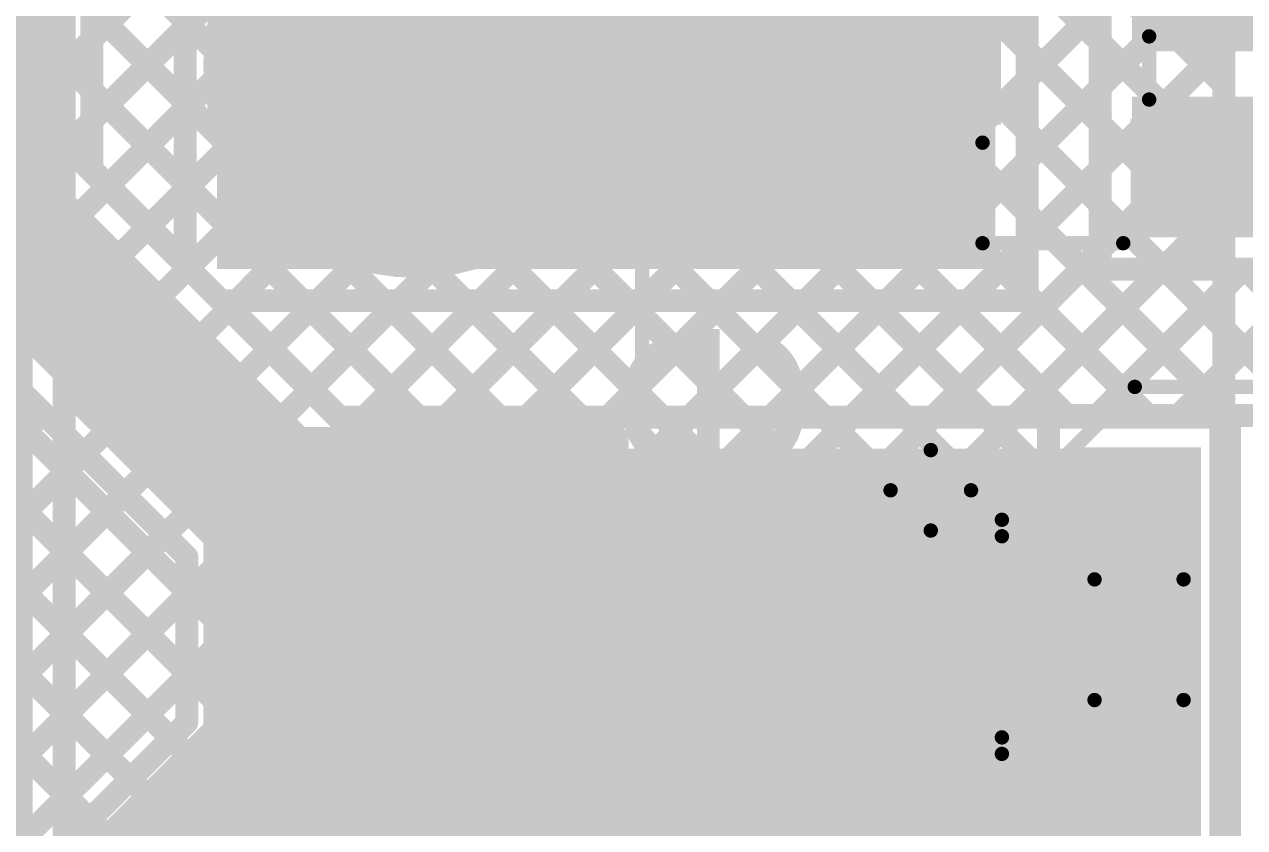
# Model space of a CAD drawing. Header units: millimetres. Extents: x 0 to 214, y 0 to 214.
# Drawn here: x 0.2306 to 0.6554, y 3.1588 to 3.4383 of the extents above; entities that cross this region are included whole.
import ezdxf

# ---------------------------------------------------------------- set-up
doc = ezdxf.new("R2010")
doc.units = ezdxf.units.MM
doc.header["$MEASUREMENT"] = 0
for name, color, linetype in [('BottomLayer', 5, 'Continuous'), ('BottomOverlay', 54, 'Continuous'), ('BottomPaste', 16, 'Continuous'), ('BottomSolder', 6, 'Continuous'), ('MultiLayer', 9, 'Continuous'), ('PadHoleLayer', 156, 'Continuous'), ('TopLayer', 1, 'Continuous'), ('TopOverlay', 2, 'Continuous'), ('TopPaste', 8, 'Continuous'), ('TopSolder', 216, 'Continuous'), ('ViaHoleLayer', 16, 'Continuous')]:
    doc.layers.add(name, color=color, linetype=linetype)
doc.styles.add('Arial', font='', dxfattribs={"height": 0.2})
doc.styles.get('Arial').set_extended_font_data('Arial')

# ---------------------------------------------------------------- blocks, each defined once
blk = doc.blocks.new('SOT23_3_74')
at = {"layer": 'TopLayer'}
for points in [[(0.01574, 0.02657), (-0.01575, 0.02657), (-0.01575, 0.05807), (0.01574, 0.05807)], [(-0.02166, -0.05807), (-0.05316, -0.05807), (-0.05316, -0.02657), (-0.02166, -0.02657)], [(0.05314, -0.05807), (0.02165, -0.05807), (0.02165, -0.02657), (0.05314, -0.02657)]]:
    blk.add_hatch(color=1, dxfattribs=at).paths.add_polyline_path(points)
at = {"layer": 'TopPaste'}
for points in [[(0.01574, 0.02657), (-0.01575, 0.02657), (-0.01575, 0.05807), (0.01574, 0.05807)], [(-0.02166, -0.05807), (-0.05316, -0.05807), (-0.05316, -0.02657), (-0.02166, -0.02657)], [(0.05314, -0.05807), (0.02165, -0.05807), (0.02165, -0.02657), (0.05314, -0.02657)]]:
    blk.add_hatch(color=8, dxfattribs=at).paths.add_polyline_path(points)
at = {"layer": 'TopSolder'}
for points in [[(0.01974, 0.02257), (-0.01975, 0.02257), (-0.01975, 0.06207), (0.01974, 0.06207)], [(-0.01766, -0.06207), (-0.05716, -0.06207), (-0.05716, -0.02257), (-0.01766, -0.02257)], [(0.05714, -0.06207), (0.01765, -0.06207), (0.01765, -0.02257), (0.05714, -0.02257)]]:
    blk.add_hatch(color=216, dxfattribs=at).paths.add_polyline_path(points)
at = {"layer": 'TopOverlay', "const_width": 0.005}
for points in [[(-0.06101, 0.029), (-0.06101, -0.02)], [(-0.06101, 0.029), (-0.02601, 0.029)], [(0.02599, 0.029), (0.06099, 0.029)], [(0.06099, 0.029), (0.06099, -0.02)], [(-0.01101, -0.029), (0.01099, -0.029)]]:
    blk.add_lwpolyline(points, dxfattribs=at)
at = {"layer": 'TopOverlay'}
for points, const_width in [([(-0.06226, 0.029, 1), (-0.05976, 0.029, 1)], 0.0025), ([(-0.06226, 0.029, 1), (-0.05976, 0.029, 1)], 0.0025), ([(-0.02726, 0.029, 1), (-0.02476, 0.029, 1)], 0.0025), ([(0.02474, 0.029, 1), (0.02724, 0.029, 1)], 0.0025), ([(0.05974, 0.029, 1), (0.06224, 0.029, 1)], 0.0025), ([(0.05974, 0.029, 1), (0.06224, 0.029, 1)], 0.0025), ([(-0.06226, -0.02, 1), (-0.05976, -0.02, 1)], 0.0025), ([(0.05974, -0.02, 1), (0.06224, -0.02, 1)], 0.0025), ([(-0.01226, -0.029, 1), (-0.00976, -0.029, 1)], 0.0025), ([(0.00974, -0.029, 1), (0.01224, -0.029, 1)], 0.0025), ([(-0.062, -0.044, 1), (-0.068, -0.044, 1)], 0.00984), ([(-0.07046, -0.044, 1), (-0.06554, -0.044, 1)], 0.00492), ([(-0.06446, -0.044, 1), (-0.05954, -0.044, 1)], 0.00492)]:
    blk.add_lwpolyline(points, format="xyb", close=True, dxfattribs=dict(at, const_width=const_width))
blk = doc.blocks.new('TBP01R1_508_02BE_94')
at = {"layer": 'BottomLayer'}
blk.add_hatch(color=5, dxfattribs=at).paths.add_polyline_path([(-0.15906, 0.05906), (-0.04094, 0.05906), (-0.04094, -0.05906), (-0.15906, -0.05906)])
h = blk.add_hatch(color=5, dxfattribs=at)
edge = h.paths.add_edge_path()
edge.add_arc((0.1, 0), 0.05906, 0, 360)
at = {"layer": 'BottomSolder'}
blk.add_hatch(color=6, dxfattribs=at).paths.add_polyline_path([(-0.16306, 0.06306), (-0.03694, 0.06306), (-0.03694, -0.06306), (-0.16306, -0.06306)])
h = blk.add_hatch(color=6, dxfattribs=at)
edge = h.paths.add_edge_path()
edge.add_arc((0.1, 0), 0.06306, 0, 360)
at = {"layer": 'MultiLayer'}
blk.add_hatch(color=9, dxfattribs=at).paths.add_polyline_path([(-0.15906, 0.05906), (-0.04094, 0.05906), (-0.04094, -0.05906), (-0.15906, -0.05906)])
h = blk.add_hatch(color=9, dxfattribs=at)
edge = h.paths.add_edge_path()
edge.add_arc((0.1, 0), 0.05906, 0, 360)
at = {"layer": 'PadHoleLayer'}
h = blk.add_hatch(color=156, dxfattribs=at)
edge = h.paths.add_edge_path()
edge.add_arc((-0.1, 0), 0.03346, 0, 360)
h = blk.add_hatch(color=156, dxfattribs=at)
edge = h.paths.add_edge_path()
edge.add_arc((0.1, 0), 0.03346, 0, 360)
at = {"layer": 'TopLayer'}
blk.add_hatch(color=1, dxfattribs=at).paths.add_polyline_path([(-0.15906, 0.05906), (-0.04094, 0.05906), (-0.04094, -0.05906), (-0.15906, -0.05906)])
h = blk.add_hatch(color=1, dxfattribs=at)
edge = h.paths.add_edge_path()
edge.add_arc((0.1, 0), 0.05906, 0, 360)
at = {"layer": 'TopSolder'}
blk.add_hatch(color=216, dxfattribs=at).paths.add_polyline_path([(-0.16306, 0.06306), (-0.03694, 0.06306), (-0.03694, -0.06306), (-0.16306, -0.06306)])
h = blk.add_hatch(color=216, dxfattribs=at)
edge = h.paths.add_edge_path()
edge.add_arc((0.1, 0), 0.06306, 0, 360)
at = {"layer": 'TopOverlay'}
for points, const_width in [([(-0.10306, -0.067, 1), (-0.11094, -0.067, 1)], 0.00787), ([(-0.11291, -0.067, 1), (-0.10897, -0.067, 1)], 0.00394), ([(-0.10503, -0.067, 1), (-0.10109, -0.067, 1)], 0.00394)]:
    blk.add_lwpolyline(points, format="xyb", close=True, dxfattribs=dict(at, const_width=const_width))
at = {"layer": 'TopOverlay', "const_width": 0.005}
blk.add_lwpolyline([(-0.2315, -0.07874), (0.2315, -0.07874)], dxfattribs=at)
blk = doc.blocks.new('C__0603_B_109')
at = {"layer": 'BottomLayer'}
for points in [[(-0.045, -0.0175), (-0.045, 0.0175), (-0.015, 0.0175), (-0.015, -0.0175)], [(0.015, -0.0175), (0.015, 0.0175), (0.045, 0.0175), (0.045, -0.0175)]]:
    blk.add_hatch(color=5, dxfattribs=at).paths.add_polyline_path(points)
at = {"layer": 'BottomPaste'}
for points in [[(-0.045, -0.0175), (-0.045, 0.0175), (-0.015, 0.0175), (-0.015, -0.0175)], [(0.015, -0.0175), (0.015, 0.0175), (0.045, 0.0175), (0.045, -0.0175)]]:
    blk.add_hatch(color=16, dxfattribs=at).paths.add_polyline_path(points)
at = {"layer": 'BottomSolder'}
for points in [[(-0.04736, -0.01986), (-0.04736, 0.01986), (-0.01264, 0.01986), (-0.01264, -0.01986)], [(0.01264, -0.01986), (0.01264, 0.01986), (0.04736, 0.01986), (0.04736, -0.01986)]]:
    blk.add_hatch(color=6, dxfattribs=at).paths.add_polyline_path(points)
at = {"layer": 'BottomOverlay', "const_width": 0.005}
for points in [[(-0.049, 0.021), (-0.018, 0.021)], [(-0.049, -0.021), (-0.049, 0.021)], [(0.018, 0.021), (0.049, 0.021)], [(0.049, -0.021), (0.049, 0.021)], [(-0.049, -0.021), (-0.018, -0.021)], [(0.018, -0.021), (0.049, -0.021)]]:
    blk.add_lwpolyline(points, dxfattribs=at)
at = {"layer": 'BottomOverlay', "const_width": 0.0025}
for points in [[(-0.05025, 0.021, 1), (-0.04775, 0.021, 1)], [(-0.05025, 0.021, 1), (-0.04775, 0.021, 1)], [(-0.01925, 0.021, 1), (-0.01675, 0.021, 1)], [(0.01675, 0.021, 1), (0.01925, 0.021, 1)], [(0.04775, 0.021, 1), (0.05025, 0.021, 1)], [(0.04775, 0.021, 1), (0.05025, 0.021, 1)], [(-0.05025, -0.021, 1), (-0.04775, -0.021, 1)], [(-0.05025, -0.021, 1), (-0.04775, -0.021, 1)], [(-0.01925, -0.021, 1), (-0.01675, -0.021, 1)], [(0.01675, -0.021, 1), (0.01925, -0.021, 1)], [(0.04775, -0.021, 1), (0.05025, -0.021, 1)], [(0.04775, -0.021, 1), (0.05025, -0.021, 1)]]:
    blk.add_lwpolyline(points, format="xyb", close=True, dxfattribs=at)
blk = doc.blocks.new('RVT1E100M0405__110')
at = {"layer": 'TopLayer'}
for points in [[(-0.12205, 0.0315), (-0.01969, 0.0315), (-0.01969, -0.0315), (-0.12205, -0.0315)], [(0.01969, 0.0315), (0.12205, 0.0315), (0.12205, -0.0315), (0.01969, -0.0315)]]:
    blk.add_hatch(color=1, dxfattribs=at).paths.add_polyline_path(points)
at = {"layer": 'TopPaste'}
for points in [[(-0.12205, 0.0315), (-0.01969, 0.0315), (-0.01969, -0.0315), (-0.12205, -0.0315)], [(0.01969, 0.0315), (0.12205, 0.0315), (0.12205, -0.0315), (0.01969, -0.0315)]]:
    blk.add_hatch(color=8, dxfattribs=at).paths.add_polyline_path(points)
at = {"layer": 'TopSolder'}
for points in [[(-0.12605, 0.0355), (-0.01569, 0.0355), (-0.01569, -0.0355), (-0.12605, -0.0355)], [(0.01569, 0.0355), (0.12605, 0.0355), (0.12605, -0.0355), (0.01569, -0.0355)]]:
    blk.add_hatch(color=216, dxfattribs=at).paths.add_polyline_path(points)
at = {"layer": 'TopOverlay', "const_width": 0.005}
for points in [[(-0.08325, 0.04075), (-0.037, 0.087)], [(-0.037, 0.087), (0.085, 0.087)], [(0.085, 0.039), (0.085, 0.087)], [(-0.108, 0.037), (-0.108, 0.065)], [(-0.122, 0.051), (-0.094, 0.051)], [(-0.08325, 0.035), (-0.08325, 0.04075)], [(-0.08325, -0.04075), (-0.08325, -0.035)], [(0.085, -0.087), (0.085, -0.039)], [(-0.08325, -0.04075), (-0.037, -0.087)], [(-0.037, -0.087), (0.085, -0.087)]]:
    blk.add_lwpolyline(points, dxfattribs=at)
at = {"layer": 'TopOverlay', "const_width": 0.0025}
for points in [[(-0.03825, 0.087, 1), (-0.03575, 0.087, 1)], [(-0.03825, 0.087, 1), (-0.03575, 0.087, 1)], [(0.08375, 0.087, 1), (0.08625, 0.087, 1)], [(0.08375, 0.087, 1), (0.08625, 0.087, 1)], [(-0.10925, 0.065, 1), (-0.10675, 0.065, 1)], [(-0.12325, 0.051, 1), (-0.12075, 0.051, 1)], [(-0.09525, 0.051, 1), (-0.09275, 0.051, 1)], [(-0.0845, 0.04075, 1), (-0.082, 0.04075, 1)], [(-0.0845, 0.04075, 1), (-0.082, 0.04075, 1)], [(-0.10925, 0.037, 1), (-0.10675, 0.037, 1)], [(0.08375, 0.039, 1), (0.08625, 0.039, 1)], [(-0.0845, 0.035, 1), (-0.082, 0.035, 1)], [(-0.0845, -0.035, 1), (-0.082, -0.035, 1)], [(0.08375, -0.039, 1), (0.08625, -0.039, 1)], [(-0.0845, -0.04075, 1), (-0.082, -0.04075, 1)], [(-0.0845, -0.04075, 1), (-0.082, -0.04075, 1)], [(-0.03825, -0.087, 1), (-0.03575, -0.087, 1)], [(-0.03825, -0.087, 1), (-0.03575, -0.087, 1)], [(0.08375, -0.087, 1), (0.08625, -0.087, 1)], [(0.08375, -0.087, 1), (0.08625, -0.087, 1)]]:
    blk.add_lwpolyline(points, format="xyb", close=True, dxfattribs=at)

msp = doc.modelspace()

# ---------------------------------------------------------------- hatches: boundary and pattern name
at = {"layer": 'BottomLayer'}
msp.add_hatch(color=5, dxfattribs=at).paths.add_polyline_path([(0.59814, 3.15417), (0.64014, 3.15417), (0.64014, 3.29117), (0.59814, 3.29117)])
h = msp.add_hatch(color=5, dxfattribs=at)
edge = h.paths.add_edge_path()
edge.add_arc((0.62214, 3.27017), 0.01181, 0, 360)
h = msp.add_hatch(color=5, dxfattribs=at)
edge = h.paths.add_edge_path()
edge.add_arc((0.62214, 3.17817), 0.01181, 0, 360)
at = {"layer": 'BottomSolder'}
h = msp.add_hatch(color=6, dxfattribs=at)
edge = h.paths.add_edge_path()
edge.add_arc((0.62214, 3.27017), 0.00991, 0, 360)
h = msp.add_hatch(color=6, dxfattribs=at)
edge = h.paths.add_edge_path()
edge.add_arc((0.62214, 3.17817), 0.00991, 0, 360)
at = {"layer": 'TopLayer'}
for points in [[(0.29764, 3.35318), (0.56864, 3.35318), (0.56864, 3.49118), (0.29764, 3.49118)], [(0.61614, 3.42901), (0.74, 3.42901), (0.74, 3.48218), (0.61614, 3.48218)], [(0.61614, 3.36417), (0.70214, 3.36417), (0.70214, 3.41317), (0.61614, 3.41317)], [(0.29814, 3.15267), (0.63614, 3.15267), (0.63614, 3.29067), (0.29814, 3.29067)]]:
    msp.add_hatch(color=1, dxfattribs=at).paths.add_polyline_path(points)
h = msp.add_hatch(color=1, dxfattribs=at)
edge = h.paths.add_edge_path()
edge.add_arc((0.62214, 3.27017), 0.01181, 0, 360)
h = msp.add_hatch(color=1, dxfattribs=at)
edge = h.paths.add_edge_path()
edge.add_arc((0.62214, 3.17817), 0.01181, 0, 360)
at = {"layer": 'TopSolder'}
h = msp.add_hatch(color=216, dxfattribs=at)
edge = h.paths.add_edge_path()
edge.add_arc((0.62214, 3.27017), 0.00991, 0, 360)
h = msp.add_hatch(color=216, dxfattribs=at)
edge = h.paths.add_edge_path()
edge.add_arc((0.62214, 3.17817), 0.00991, 0, 360)
at = {"layer": 'ViaHoleLayer'}
h = msp.add_hatch(color=16, dxfattribs=at)
edge = h.paths.add_edge_path()
edge.add_arc((0.62214, 3.27017), 0.00591, 0, 360)
h = msp.add_hatch(color=16, dxfattribs=at)
edge = h.paths.add_edge_path()
edge.add_arc((0.62214, 3.17817), 0.00591, 0, 360)

# ---------------------------------------------------------------- linework, layer by layer
at = {"layer": 'BottomLayer'}
for points, const_width in [([(0.221, 2.172), (0.221, 4.03231)], 0.025), ([(0.2445, 2.18173), (0.2445, 4.02258)], 0.008), ([(0.2445, 3.42348), (0.58814, 3.76713)], 0.008), ([(0.2445, 3.67954), (0.62187, 3.30217)], 0.008), ([(0.2445, 3.65126), (0.59359, 3.30217)], 0.008), ([(0.31121, 3.64112), (0.64814, 3.30419)], 0.008), ([(0.33949, 3.64112), (0.64814, 3.33247)], 0.008), ([(0.36778, 3.64112), (0.64814, 3.36075)], 0.008), ([(0.39606, 3.64112), (0.64814, 3.38904)], 0.008), ([(0.42435, 3.64112), (0.64814, 3.41732)], 0.008), ([(0.43669, 3.41769), (0.64814, 3.62913)], 0.008), ([(0.64814, 3.30217), (0.64814, 3.63117)], 0.008), ([(0.34152, 3.29423), (0.64814, 3.60085)], 0.008), ([(0.3698, 3.29423), (0.64814, 3.57257)], 0.008), ([(0.39809, 3.29423), (0.64814, 3.54428)], 0.008), ([(0.42637, 3.29423), (0.64814, 3.516)], 0.008), ([(0.43699, 3.27657), (0.64814, 3.48771)], 0.008), ([(0.2445, 3.48155), (0.29705, 3.429)], 0.008), ([(0.43699, 3.24828), (0.64814, 3.45943)], 0.008), ([(0.2445, 3.3952), (0.30378, 3.45448)], 0.008), ([(0.2445, 3.45327), (0.30367, 3.3941)], 0.008), ([(0.43668, 3.43079), (0.58714, 3.28033)], 0.008), ([(0.43699, 3.22), (0.64814, 3.43114)], 0.008), ([(0.2445, 3.42498), (0.37526, 3.29423)], 0.008), ([(0.2445, 3.36692), (0.29704, 3.41946)], 0.008), ([(0.43429, 3.4049), (0.58714, 3.25205)], 0.008), ([(0.43699, 3.19171), (0.64814, 3.40286)], 0.008), ([(0.2445, 3.3967), (0.34697, 3.29423)], 0.008), ([(0.2445, 3.33863), (0.30252, 3.39665)], 0.008), ([(0.42537, 3.38553), (0.58714, 3.22376)], 0.008), ([(0.2445, 3.31035), (0.31328, 3.37913)], 0.008), ([(0.43699, 3.16343), (0.64814, 3.37458)], 0.008), ([(0.2445, 3.36841), (0.31869, 3.29423)], 0.008), ([(0.41205, 3.37057), (0.58714, 3.19548)], 0.008), ([(0.2445, 3.28206), (0.32822, 3.36579)], 0.008), ([(0.33687, 3.3609), (0.40354, 3.29423)], 0.008), ([(0.2445, 3.25378), (0.34757, 3.35685)], 0.008), ([(0.39455, 3.35979), (0.58714, 3.1672)], 0.008), ([(0.31323, 3.29423), (0.37342, 3.35442)], 0.008), ([(0.37177, 3.35428), (0.43182, 3.29423)], 0.008), ([(0.60402, 3.30217), (0.64814, 3.34629)], 0.008), ([(0.2445, 3.34013), (0.29688, 3.28775)], 0.008), ([(0.63231, 3.30217), (0.64814, 3.31801)], 0.008), ([(0.2445, 3.31185), (0.29688, 3.25946)], 0.008), ([(0.58714, 3.30217), (0.64814, 3.30217)], 0.008), ([(0.58714, 3.14317), (0.58714, 3.30217)], 0.008), ([(0.29688, 3.29423), (0.43699, 3.29423)], 0.008), ([(0.29688, 3.15412), (0.29688, 3.29423)], 0.008), ([(0.43182, 3.29423), (0.43699, 3.28906)], 0.008), ([(0.43699, 3.15412), (0.43699, 3.29423)], 0.008), ([(0.43699, 3.28906), (0.64814, 3.07791)], 0.008), ([(0.2445, 2.94265), (0.58714, 3.28529)], 0.008), ([(0.2445, 3.28356), (0.29688, 3.23118)], 0.008), ([(0.2445, 3.22549), (0.29688, 3.27788)], 0.008), ([(0.43699, 3.26077), (0.64814, 3.04963)], 0.008), ([(0.2445, 2.91437), (0.58714, 3.25701)], 0.008), ([(0.2445, 3.25528), (0.29688, 3.20289)], 0.008), ([(0.2445, 3.19721), (0.29688, 3.24959)], 0.008), ([(0.36356, 3.00515), (0.58714, 3.22872)], 0.008), ([(0.43699, 3.23249), (0.64814, 3.02134)], 0.008), ([(0.2445, 3.22699), (0.29688, 3.17461)], 0.008), ([(0.2445, 3.16893), (0.29688, 3.22131)], 0.008), ([(0.43699, 3.2042), (0.64814, 2.99306)], 0.008), ([(0.2445, 3.19871), (0.63204, 2.81117)], 0.008), ([(0.38852, 3.00182), (0.58714, 3.20044)], 0.008), ([(0.2445, 3.14064), (0.29688, 3.19303)], 0.008), ([(0.43699, 3.17592), (0.64814, 2.96477)], 0.008), ([(0.2445, 3.17042), (0.60375, 2.81117)], 0.008), ([(0.40737, 2.99238), (0.58714, 3.17215)], 0.008), ([(0.2445, 3.11236), (0.29688, 3.16474)], 0.008)]:
    msp.add_lwpolyline(points, dxfattribs=dict(at, const_width=const_width))
for points, const_width in [([(0.43699, 3.42417, 1), (0.29688, 3.42417, 1)], 0.008), ([(0.29505, 3.429, 1), (0.29905, 3.429, 1)], 0.004), ([(0.43468, 3.43079, 1), (0.43868, 3.43079, 1)], 0.004), ([(0.64614, 3.43114, 1), (0.65014, 3.43114, 1)], 0.004), ([(0.2425, 3.42498, 1), (0.2465, 3.42498, 1)], 0.004), ([(0.29488, 3.42417, 1), (0.29888, 3.42417, 1)], 0.004), ([(0.43499, 3.42417, 1), (0.43899, 3.42417, 1)], 0.004), ([(0.2425, 3.42348, 1), (0.2465, 3.42348, 1)], 0.004), ([(0.29504, 3.41946, 1), (0.29904, 3.41946, 1)], 0.004), ([(0.43469, 3.41769, 1), (0.43869, 3.41769, 1)], 0.004), ([(0.64614, 3.41732, 1), (0.65014, 3.41732, 1)], 0.004), ([(0.43229, 3.4049, 1), (0.43629, 3.4049, 1)], 0.004), ([(0.64614, 3.40286, 1), (0.65014, 3.40286, 1)], 0.004), ([(0.2425, 3.3967, 1), (0.2465, 3.3967, 1)], 0.004), ([(0.2425, 3.3952, 1), (0.2465, 3.3952, 1)], 0.004), ([(0.30052, 3.39665, 1), (0.30452, 3.39665, 1)], 0.004), ([(0.30167, 3.3941, 1), (0.30567, 3.3941, 1)], 0.004), ([(0.42337, 3.38553, 1), (0.42737, 3.38553, 1)], 0.004), ([(0.64614, 3.38904, 1), (0.65014, 3.38904, 1)], 0.004), ([(0.31128, 3.37913, 1), (0.31528, 3.37913, 1)], 0.004), ([(0.64614, 3.37458, 1), (0.65014, 3.37458, 1)], 0.004), ([(0.2425, 3.36841, 1), (0.2465, 3.36841, 1)], 0.004), ([(0.41005, 3.37057, 1), (0.41405, 3.37057, 1)], 0.004), ([(0.2425, 3.36692, 1), (0.2465, 3.36692, 1)], 0.004), ([(0.32622, 3.36579, 1), (0.33022, 3.36579, 1)], 0.004), ([(0.33487, 3.3609, 1), (0.33887, 3.3609, 1)], 0.004), ([(0.64614, 3.36075, 1), (0.65014, 3.36075, 1)], 0.004), ([(0.34557, 3.35685, 1), (0.34957, 3.35685, 1)], 0.004), ([(0.39255, 3.35979, 1), (0.39655, 3.35979, 1)], 0.004), ([(0.36977, 3.35428, 1), (0.37377, 3.35428, 1)], 0.004), ([(0.37142, 3.35442, 1), (0.37542, 3.35442, 1)], 0.004), ([(0.64614, 3.34629, 1), (0.65014, 3.34629, 1)], 0.004), ([(0.2425, 3.34013, 1), (0.2465, 3.34013, 1)], 0.004), ([(0.2425, 3.33863, 1), (0.2465, 3.33863, 1)], 0.004), ([(0.64614, 3.33247, 1), (0.65014, 3.33247, 1)], 0.004), ([(0.64614, 3.31801, 1), (0.65014, 3.31801, 1)], 0.004), ([(0.2425, 3.31185, 1), (0.2465, 3.31185, 1)], 0.004), ([(0.2425, 3.31035, 1), (0.2465, 3.31035, 1)], 0.004), ([(0.58514, 3.30217, 1), (0.58914, 3.30217, 1)], 0.004), ([(0.58514, 3.30217, 1), (0.58914, 3.30217, 1)], 0.004), ([(0.59159, 3.30217, 1), (0.59559, 3.30217, 1)], 0.004), ([(0.60202, 3.30217, 1), (0.60602, 3.30217, 1)], 0.004), ([(0.61987, 3.30217, 1), (0.62387, 3.30217, 1)], 0.004), ([(0.63031, 3.30217, 1), (0.63431, 3.30217, 1)], 0.004), ([(0.64614, 3.30419, 1), (0.65014, 3.30419, 1)], 0.004), ([(0.64614, 3.30217, 1), (0.65014, 3.30217, 1)], 0.004), ([(0.64614, 3.30217, 1), (0.65014, 3.30217, 1)], 0.004), ([(0.29488, 3.29423, 1), (0.29888, 3.29423, 1)], 0.004), ([(0.29488, 3.29423, 1), (0.29888, 3.29423, 1)], 0.004), ([(0.31123, 3.29423, 1), (0.31523, 3.29423, 1)], 0.004), ([(0.31669, 3.29423, 1), (0.32069, 3.29423, 1)], 0.004), ([(0.33952, 3.29423, 1), (0.34352, 3.29423, 1)], 0.004), ([(0.34497, 3.29423, 1), (0.34897, 3.29423, 1)], 0.004), ([(0.3678, 3.29423, 1), (0.3718, 3.29423, 1)], 0.004), ([(0.37326, 3.29423, 1), (0.37726, 3.29423, 1)], 0.004), ([(0.39609, 3.29423, 1), (0.40009, 3.29423, 1)], 0.004), ([(0.40154, 3.29423, 1), (0.40554, 3.29423, 1)], 0.004), ([(0.42437, 3.29423, 1), (0.42837, 3.29423, 1)], 0.004), ([(0.42982, 3.29423, 1), (0.43382, 3.29423, 1)], 0.004), ([(0.42982, 3.29423, 1), (0.43382, 3.29423, 1)], 0.004), ([(0.43499, 3.29423, 1), (0.43899, 3.29423, 1)], 0.004), ([(0.43499, 3.29423, 1), (0.43899, 3.29423, 1)], 0.004), ([(0.29488, 3.28775, 1), (0.29888, 3.28775, 1)], 0.004), ([(0.43499, 3.28906, 1), (0.43899, 3.28906, 1)], 0.004), ([(0.43499, 3.28906, 1), (0.43899, 3.28906, 1)], 0.004), ([(0.2425, 3.28356, 1), (0.2465, 3.28356, 1)], 0.004), ([(0.58514, 3.28529, 1), (0.58914, 3.28529, 1)], 0.004), ([(0.2425, 3.28206, 1), (0.2465, 3.28206, 1)], 0.004), ([(0.58514, 3.28033, 1), (0.58914, 3.28033, 1)], 0.004), ([(0.29488, 3.27788, 1), (0.29888, 3.27788, 1)], 0.004), ([(0.43499, 3.27657, 1), (0.43899, 3.27657, 1)], 0.004), ([(0.29488, 3.25946, 1), (0.29888, 3.25946, 1)], 0.004), ([(0.43499, 3.26077, 1), (0.43899, 3.26077, 1)], 0.004), ([(0.2425, 3.25528, 1), (0.2465, 3.25528, 1)], 0.004), ([(0.2425, 3.25378, 1), (0.2465, 3.25378, 1)], 0.004), ([(0.58514, 3.25701, 1), (0.58914, 3.25701, 1)], 0.004), ([(0.29488, 3.24959, 1), (0.29888, 3.24959, 1)], 0.004), ([(0.58514, 3.25205, 1), (0.58914, 3.25205, 1)], 0.004), ([(0.43499, 3.24828, 1), (0.43899, 3.24828, 1)], 0.004), ([(0.29488, 3.23118, 1), (0.29888, 3.23118, 1)], 0.004), ([(0.43499, 3.23249, 1), (0.43899, 3.23249, 1)], 0.004), ([(0.58514, 3.22872, 1), (0.58914, 3.22872, 1)], 0.004), ([(0.2425, 3.22699, 1), (0.2465, 3.22699, 1)], 0.004), ([(0.2425, 3.22549, 1), (0.2465, 3.22549, 1)], 0.004), ([(0.29488, 3.22131, 1), (0.29888, 3.22131, 1)], 0.004), ([(0.43499, 3.22, 1), (0.43899, 3.22, 1)], 0.004), ([(0.58514, 3.22376, 1), (0.58914, 3.22376, 1)], 0.004), ([(0.29488, 3.20289, 1), (0.29888, 3.20289, 1)], 0.004), ([(0.43499, 3.2042, 1), (0.43899, 3.2042, 1)], 0.004), ([(0.2425, 3.19871, 1), (0.2465, 3.19871, 1)], 0.004), ([(0.58514, 3.20044, 1), (0.58914, 3.20044, 1)], 0.004), ([(0.2425, 3.19721, 1), (0.2465, 3.19721, 1)], 0.004), ([(0.58514, 3.19548, 1), (0.58914, 3.19548, 1)], 0.004), ([(0.29488, 3.19303, 1), (0.29888, 3.19303, 1)], 0.004), ([(0.43499, 3.19171, 1), (0.43899, 3.19171, 1)], 0.004), ([(0.29488, 3.17461, 1), (0.29888, 3.17461, 1)], 0.004), ([(0.43499, 3.17592, 1), (0.43899, 3.17592, 1)], 0.004), ([(0.2425, 3.17042, 1), (0.2465, 3.17042, 1)], 0.004), ([(0.2425, 3.16893, 1), (0.2465, 3.16893, 1)], 0.004), ([(0.58514, 3.17215, 1), (0.58914, 3.17215, 1)], 0.004), ([(0.29488, 3.16474, 1), (0.29888, 3.16474, 1)], 0.004), ([(0.58514, 3.1672, 1), (0.58914, 3.1672, 1)], 0.004), ([(0.43499, 3.16343, 1), (0.43899, 3.16343, 1)], 0.004)]:
    msp.add_lwpolyline(points, format="xyb", close=True, dxfattribs=dict(at, const_width=const_width))
at = {"layer": 'TopLayer'}
for points, const_width in [([(0.21814, 3.37297), (0.21814, 3.56237)], 0.05), ([(0.25414, 3.38788), (0.25414, 3.54746)], 0.008), ([(0.28664, 3.35539), (0.28664, 3.50218)], 0.008), ([(0.57964, 3.34218), (0.57964, 3.50218)], 0.008), ([(0.60514, 3.42417), (0.60514, 3.49318)], 0.008), ([(0.054, 3.47407), (0.28714, 3.24092)], 0.008), ([(0.25414, 3.47191), (0.28664, 3.43941)], 0.008), ([(0.25414, 3.43312), (0.28664, 3.46562)], 0.008), ([(0.57964, 3.45754), (0.60514, 3.43204)], 0.008), ([(0.054, 3.44578), (0.28714, 3.21264)], 0.008), ([(0.25414, 3.44363), (0.28664, 3.41113)], 0.008), ([(0.57964, 3.41921), (0.60514, 3.44471)], 0.008), ([(0.25414, 3.40484), (0.28664, 3.43734)], 0.008), ([(0.36694, 3.42417), (0.36744, 3.42367)], 0.025), ([(0.36744, 3.42367), (0.55032, 3.42367)], 0.025), ([(0.55032, 3.42367), (0.55082, 3.42317)], 0.025), ([(0.57964, 3.42926), (0.60514, 3.40375)], 0.008), ([(0.60514, 3.41801), (0.60514, 3.42417)], 0.008), ([(0.60514, 3.41801), (0.60514, 3.42417)], 0.008), ([(0.054, 3.4175), (0.28167, 3.18982)], 0.008), ([(0.25414, 3.41534), (0.28664, 3.38285)], 0.008), ([(0.57964, 3.39093), (0.60514, 3.41643)], 0.008), ([(0.60514, 3.35317), (0.60514, 3.41801)], 0.008), ([(0.2598, 3.38222), (0.28664, 3.40905)], 0.008), ([(0.57964, 3.40097), (0.60514, 3.37547)], 0.008), ([(0.21814, 3.37297), (0.36694, 3.22417)], 0.05), ([(0.054, 3.38921), (0.26753, 3.17568)], 0.008), ([(0.25414, 3.38788), (0.28664, 3.35539)], 0.008), ([(0.57964, 3.36264), (0.60514, 3.38814)], 0.008), ([(0.27395, 3.36808), (0.28664, 3.38077)], 0.008), ([(0.57964, 3.37269), (0.65015, 3.30217)], 0.008), ([(0.054, 3.36093), (0.25339, 3.16153)], 0.008), ([(0.54695, 3.30167), (0.60514, 3.35986)], 0.008), ([(0.57524, 3.30167), (0.62673, 3.35317)], 0.008), ([(0.60352, 3.30167), (0.65502, 3.35317)], 0.008), ([(0.60514, 3.35317), (0.71314, 3.35317)], 0.008), ([(0.62744, 3.35317), (0.67844, 3.30217)], 0.008), ([(0.63181, 3.30167), (0.6833, 3.35317)], 0.008), ([(0.65573, 3.35317), (0.70672, 3.30217)], 0.008), ([(0.19273, 3.34747), (0.28714, 3.25306)], 0.008), ([(0.57964, 3.3444), (0.62237, 3.30167)], 0.008), ([(0.29985, 3.34218), (0.57964, 3.34218)], 0.008), ([(0.29985, 3.34218), (0.34035, 3.30167)], 0.008), ([(0.30223, 3.33979), (0.30461, 3.34218)], 0.008), ([(0.31637, 3.32565), (0.3329, 3.34218)], 0.008), ([(0.32731, 3.34218), (0.36781, 3.30167)], 0.008), ([(0.33052, 3.31151), (0.36118, 3.34218)], 0.008), ([(0.34896, 3.30167), (0.38947, 3.34218)], 0.008), ([(0.35559, 3.34218), (0.3961, 3.30167)], 0.008), ([(0.37725, 3.30167), (0.41775, 3.34218)], 0.008), ([(0.38388, 3.34218), (0.42438, 3.30167)], 0.008), ([(0.40553, 3.30167), (0.44603, 3.34218)], 0.008), ([(0.41216, 3.34218), (0.45266, 3.30167)], 0.008), ([(0.43382, 3.30167), (0.47432, 3.34218)], 0.008), ([(0.44044, 3.34218), (0.48095, 3.30167)], 0.008), ([(0.4621, 3.30167), (0.5026, 3.34218)], 0.008), ([(0.46873, 3.34218), (0.50923, 3.30167)], 0.008), ([(0.49038, 3.30167), (0.53089, 3.34218)], 0.008), ([(0.49701, 3.34218), (0.53752, 3.30167)], 0.008), ([(0.51867, 3.30167), (0.55917, 3.34218)], 0.008), ([(0.5253, 3.34218), (0.5658, 3.30167)], 0.008), ([(0.55358, 3.34218), (0.59409, 3.30167)], 0.008), ([(0.054, 3.33264), (0.23925, 3.14739)], 0.008), ([(0.054, 3.11984), (0.23718, 3.30302)], 0.008), ([(0.34035, 3.30167), (0.64714, 3.30167)], 0.008), ([(0.64714, 3.14167), (0.64714, 3.30167)], 0.008), ([(0.65014, 3.30217), (0.78914, 3.30217)], 0.008), ([(0.65014, 3.14417), (0.65014, 3.30217)], 0.008), ([(0.054, 3.09156), (0.25132, 3.28888)], 0.008), ([(0.64714, 3.28872), (0.65014, 3.29172)], 0.008), ([(0.64714, 3.2769), (0.65014, 3.2739)], 0.008), ([(0.054, 3.06327), (0.26546, 3.27474)], 0.008), ([(0.64714, 3.26044), (0.65014, 3.26344)], 0.008), ([(0.054, 3.03499), (0.2796, 3.2606)], 0.008), ([(0.28714, 3.19529), (0.28714, 3.25306)], 0.008), ([(0.64714, 3.24862), (0.65014, 3.24562)], 0.008), ([(0.21814, 3.07537), (0.36694, 3.22417)], 0.05), ([(0.58277, 3.22467), (0.58327, 3.22517)], 0.04), ([(0.054, 3.00671), (0.28714, 3.23985)], 0.008), ([(0.36694, 3.22417), (0.36744, 3.22467)], 0.04), ([(0.36744, 3.22467), (0.58277, 3.22467)], 0.04), ([(0.64714, 3.23215), (0.65014, 3.23515)], 0.008), ([(0.64714, 3.22033), (0.65014, 3.21733)], 0.008), ([(0.054, 2.97842), (0.28714, 3.21157)], 0.008), ([(0.64714, 3.20387), (0.65014, 3.20687)], 0.008), ([(0.19273, 3.10088), (0.28714, 3.19529)], 0.008), ([(0.64714, 3.19205), (0.65014, 3.18905)], 0.008), ([(0.64714, 3.17559), (0.65014, 3.17859)], 0.008), ([(0.64714, 3.16376), (0.65014, 3.16076)], 0.008)]:
    msp.add_lwpolyline(points, dxfattribs=dict(at, const_width=const_width))
for points, const_width in [([(0.28464, 3.43941, 1), (0.28864, 3.43941, 1)], 0.004), ([(0.28464, 3.43734, 1), (0.28864, 3.43734, 1)], 0.004), ([(0.25214, 3.43312, 1), (0.25614, 3.43312, 1)], 0.004), ([(0.36069, 3.42417, 1), (0.37319, 3.42417, 1)], 0.0125), ([(0.36119, 3.42367, 1), (0.37369, 3.42367, 1)], 0.0125), ([(0.36119, 3.42367, 1), (0.37369, 3.42367, 1)], 0.0125), ([(0.54407, 3.42367, 1), (0.55657, 3.42367, 1)], 0.0125), ([(0.54407, 3.42367, 1), (0.55657, 3.42367, 1)], 0.0125), ([(0.54457, 3.42317, 1), (0.55707, 3.42317, 1)], 0.0125), ([(0.57764, 3.42926, 1), (0.58164, 3.42926, 1)], 0.004), ([(0.60314, 3.43204, 1), (0.60714, 3.43204, 1)], 0.004), ([(0.60314, 3.42417, 1), (0.60714, 3.42417, 1)], 0.004), ([(0.60314, 3.42417, 1), (0.60714, 3.42417, 1)], 0.004), ([(0.60314, 3.42417, 1), (0.60714, 3.42417, 1)], 0.004), ([(0.25214, 3.41534, 1), (0.25614, 3.41534, 1)], 0.004), ([(0.57764, 3.41921, 1), (0.58164, 3.41921, 1)], 0.004), ([(0.60314, 3.41801, 1), (0.60714, 3.41801, 1)], 0.004), ([(0.60314, 3.41801, 1), (0.60714, 3.41801, 1)], 0.004), ([(0.60314, 3.41801, 1), (0.60714, 3.41801, 1)], 0.004), ([(0.60314, 3.41643, 1), (0.60714, 3.41643, 1)], 0.004), ([(0.28464, 3.41113, 1), (0.28864, 3.41113, 1)], 0.004), ([(0.28464, 3.40905, 1), (0.28864, 3.40905, 1)], 0.004), ([(0.25214, 3.40484, 1), (0.25614, 3.40484, 1)], 0.004), ([(0.60314, 3.40375, 1), (0.60714, 3.40375, 1)], 0.004), ([(0.57764, 3.40097, 1), (0.58164, 3.40097, 1)], 0.004), ([(0.20564, 3.37297, 1), (0.23064, 3.37297, 1)], 0.025), ([(0.20564, 3.37297, 1), (0.23064, 3.37297, 1)], 0.025), ([(0.57764, 3.39093, 1), (0.58164, 3.39093, 1)], 0.004), ([(0.25214, 3.38788, 1), (0.25614, 3.38788, 1)], 0.004), ([(0.25214, 3.38788, 1), (0.25614, 3.38788, 1)], 0.004), ([(0.60314, 3.38814, 1), (0.60714, 3.38814, 1)], 0.004), ([(0.2578, 3.38222, 1), (0.2618, 3.38222, 1)], 0.004), ([(0.28464, 3.38285, 1), (0.28864, 3.38285, 1)], 0.004), ([(0.28464, 3.38077, 1), (0.28864, 3.38077, 1)], 0.004), ([(0.57764, 3.37269, 1), (0.58164, 3.37269, 1)], 0.004), ([(0.60314, 3.37547, 1), (0.60714, 3.37547, 1)], 0.004), ([(0.27195, 3.36808, 1), (0.27595, 3.36808, 1)], 0.004), ([(0.57764, 3.36264, 1), (0.58164, 3.36264, 1)], 0.004), ([(0.60314, 3.35986, 1), (0.60714, 3.35986, 1)], 0.004), ([(0.28464, 3.35539, 1), (0.28864, 3.35539, 1)], 0.004), ([(0.28464, 3.35539, 1), (0.28864, 3.35539, 1)], 0.004), ([(0.60314, 3.35317, 1), (0.60714, 3.35317, 1)], 0.004), ([(0.60314, 3.35317, 1), (0.60714, 3.35317, 1)], 0.004), ([(0.62473, 3.35317, 1), (0.62873, 3.35317, 1)], 0.004), ([(0.62544, 3.35317, 1), (0.62944, 3.35317, 1)], 0.004), ([(0.65302, 3.35317, 1), (0.65702, 3.35317, 1)], 0.004), ([(0.65373, 3.35317, 1), (0.65773, 3.35317, 1)], 0.004), ([(0.57764, 3.3444, 1), (0.58164, 3.3444, 1)], 0.004), ([(0.29785, 3.34218, 1), (0.30185, 3.34218, 1)], 0.004), ([(0.29785, 3.34218, 1), (0.30185, 3.34218, 1)], 0.004), ([(0.30023, 3.33979, 1), (0.30423, 3.33979, 1)], 0.004), ([(0.30261, 3.34218, 1), (0.30661, 3.34218, 1)], 0.004), ([(0.32531, 3.34218, 1), (0.32931, 3.34218, 1)], 0.004), ([(0.3309, 3.34218, 1), (0.3349, 3.34218, 1)], 0.004), ([(0.35359, 3.34218, 1), (0.35759, 3.34218, 1)], 0.004), ([(0.35918, 3.34218, 1), (0.36318, 3.34218, 1)], 0.004), ([(0.38188, 3.34218, 1), (0.38588, 3.34218, 1)], 0.004), ([(0.38747, 3.34218, 1), (0.39147, 3.34218, 1)], 0.004), ([(0.41016, 3.34218, 1), (0.41416, 3.34218, 1)], 0.004), ([(0.41575, 3.34218, 1), (0.41975, 3.34218, 1)], 0.004), ([(0.43844, 3.34218, 1), (0.44244, 3.34218, 1)], 0.004), ([(0.44403, 3.34218, 1), (0.44803, 3.34218, 1)], 0.004), ([(0.46673, 3.34218, 1), (0.47073, 3.34218, 1)], 0.004), ([(0.47232, 3.34218, 1), (0.47632, 3.34218, 1)], 0.004), ([(0.49501, 3.34218, 1), (0.49901, 3.34218, 1)], 0.004), ([(0.5006, 3.34218, 1), (0.5046, 3.34218, 1)], 0.004), ([(0.5233, 3.34218, 1), (0.5273, 3.34218, 1)], 0.004), ([(0.52889, 3.34218, 1), (0.53289, 3.34218, 1)], 0.004), ([(0.55158, 3.34218, 1), (0.55558, 3.34218, 1)], 0.004), ([(0.55717, 3.34218, 1), (0.56117, 3.34218, 1)], 0.004), ([(0.57764, 3.34218, 1), (0.58164, 3.34218, 1)], 0.004), ([(0.57764, 3.34218, 1), (0.58164, 3.34218, 1)], 0.004), ([(0.31437, 3.32565, 1), (0.31837, 3.32565, 1)], 0.004), ([(0.32852, 3.31151, 1), (0.33252, 3.31151, 1)], 0.004), ([(0.23518, 3.30302, 1), (0.23918, 3.30302, 1)], 0.004), ([(0.33835, 3.30167, 1), (0.34235, 3.30167, 1)], 0.004), ([(0.33835, 3.30167, 1), (0.34235, 3.30167, 1)], 0.004), ([(0.34696, 3.30167, 1), (0.35096, 3.30167, 1)], 0.004), ([(0.36581, 3.30167, 1), (0.36981, 3.30167, 1)], 0.004), ([(0.37525, 3.30167, 1), (0.37925, 3.30167, 1)], 0.004), ([(0.3941, 3.30167, 1), (0.3981, 3.30167, 1)], 0.004), ([(0.40353, 3.30167, 1), (0.40753, 3.30167, 1)], 0.004), ([(0.42238, 3.30167, 1), (0.42638, 3.30167, 1)], 0.004), ([(0.43182, 3.30167, 1), (0.43582, 3.30167, 1)], 0.004), ([(0.45066, 3.30167, 1), (0.45466, 3.30167, 1)], 0.004), ([(0.4601, 3.30167, 1), (0.4641, 3.30167, 1)], 0.004), ([(0.47895, 3.30167, 1), (0.48295, 3.30167, 1)], 0.004), ([(0.48838, 3.30167, 1), (0.49238, 3.30167, 1)], 0.004), ([(0.50723, 3.30167, 1), (0.51123, 3.30167, 1)], 0.004), ([(0.51667, 3.30167, 1), (0.52067, 3.30167, 1)], 0.004), ([(0.53552, 3.30167, 1), (0.53952, 3.30167, 1)], 0.004), ([(0.54495, 3.30167, 1), (0.54895, 3.30167, 1)], 0.004), ([(0.5638, 3.30167, 1), (0.5678, 3.30167, 1)], 0.004), ([(0.57324, 3.30167, 1), (0.57724, 3.30167, 1)], 0.004), ([(0.59209, 3.30167, 1), (0.59609, 3.30167, 1)], 0.004), ([(0.60152, 3.30167, 1), (0.60552, 3.30167, 1)], 0.004), ([(0.62037, 3.30167, 1), (0.62437, 3.30167, 1)], 0.004), ([(0.62981, 3.30167, 1), (0.63381, 3.30167, 1)], 0.004), ([(0.64514, 3.30167, 1), (0.64914, 3.30167, 1)], 0.004), ([(0.64514, 3.30167, 1), (0.64914, 3.30167, 1)], 0.004), ([(0.64814, 3.30217, 1), (0.65214, 3.30217, 1)], 0.004), ([(0.64814, 3.30217, 1), (0.65214, 3.30217, 1)], 0.004), ([(0.64815, 3.30217, 1), (0.65215, 3.30217, 1)], 0.004), ([(0.24932, 3.28888, 1), (0.25332, 3.28888, 1)], 0.004), ([(0.64514, 3.28872, 1), (0.64914, 3.28872, 1)], 0.004), ([(0.64814, 3.29172, 1), (0.65214, 3.29172, 1)], 0.004), ([(0.64514, 3.2769, 1), (0.64914, 3.2769, 1)], 0.004), ([(0.26346, 3.27474, 1), (0.26746, 3.27474, 1)], 0.004), ([(0.64814, 3.2739, 1), (0.65214, 3.2739, 1)], 0.004), ([(0.64814, 3.26344, 1), (0.65214, 3.26344, 1)], 0.004), ([(0.2776, 3.2606, 1), (0.2816, 3.2606, 1)], 0.004), ([(0.64514, 3.26044, 1), (0.64914, 3.26044, 1)], 0.004), ([(0.28514, 3.25306, 1), (0.28914, 3.25306, 1)], 0.004), ([(0.28514, 3.25306, 1), (0.28914, 3.25306, 1)], 0.004), ([(0.64514, 3.24862, 1), (0.64914, 3.24862, 1)], 0.004), ([(0.64814, 3.24562, 1), (0.65214, 3.24562, 1)], 0.004), ([(0.35444, 3.22417, 1), (0.37944, 3.22417, 1)], 0.025), ([(0.35444, 3.22417, 1), (0.37944, 3.22417, 1)], 0.025), ([(0.57327, 3.22517, 1), (0.59327, 3.22517, 1)], 0.02), ([(0.28514, 3.24092, 1), (0.28914, 3.24092, 1)], 0.004), ([(0.28514, 3.23985, 1), (0.28914, 3.23985, 1)], 0.004), ([(0.35694, 3.22417, 1), (0.37694, 3.22417, 1)], 0.02), ([(0.35744, 3.22467, 1), (0.37744, 3.22467, 1)], 0.02), ([(0.35744, 3.22467, 1), (0.37744, 3.22467, 1)], 0.02), ([(0.57277, 3.22467, 1), (0.59277, 3.22467, 1)], 0.02), ([(0.57277, 3.22467, 1), (0.59277, 3.22467, 1)], 0.02), ([(0.64814, 3.23515, 1), (0.65214, 3.23515, 1)], 0.004), ([(0.64514, 3.23215, 1), (0.64914, 3.23215, 1)], 0.004), ([(0.64514, 3.22033, 1), (0.64914, 3.22033, 1)], 0.004), ([(0.64814, 3.21733, 1), (0.65214, 3.21733, 1)], 0.004), ([(0.28514, 3.21264, 1), (0.28914, 3.21264, 1)], 0.004), ([(0.28514, 3.21157, 1), (0.28914, 3.21157, 1)], 0.004), ([(0.64514, 3.20387, 1), (0.64914, 3.20387, 1)], 0.004), ([(0.64814, 3.20687, 1), (0.65214, 3.20687, 1)], 0.004), ([(0.28514, 3.19529, 1), (0.28914, 3.19529, 1)], 0.004), ([(0.28514, 3.19529, 1), (0.28914, 3.19529, 1)], 0.004), ([(0.64514, 3.19205, 1), (0.64914, 3.19205, 1)], 0.004), ([(0.27967, 3.18982, 1), (0.28367, 3.18982, 1)], 0.004), ([(0.64814, 3.18905, 1), (0.65214, 3.18905, 1)], 0.004), ([(0.64814, 3.17859, 1), (0.65214, 3.17859, 1)], 0.004), ([(0.26553, 3.17568, 1), (0.26953, 3.17568, 1)], 0.004), ([(0.64514, 3.17559, 1), (0.64914, 3.17559, 1)], 0.004), ([(0.25139, 3.16153, 1), (0.25539, 3.16153, 1)], 0.004), ([(0.64514, 3.16376, 1), (0.64914, 3.16376, 1)], 0.004), ([(0.64814, 3.16076, 1), (0.65214, 3.16076, 1)], 0.004)]:
    msp.add_lwpolyline(points, format="xyb", close=True, dxfattribs=dict(at, const_width=const_width))

# ---------------------------------------------------------------- block references
at = {"rotation": 90}
for name, p in [('TBP01R1_508_02BE_94', (0.36694, 3.32417)), ('SOT23_3_74', (0.59314, 3.42318))]:
    msp.add_blockref(name, p, dxfattribs=at)
for name, p in [('RVT1E100M0405__110', (0.65414, 3.22517)), ('C__0603_B_109', (0.65214, 3.22417))]:
    msp.add_blockref(name, p)

# ---------------------------------------------------------------- texts
at = {"layer": 'TopOverlay', "style": 'Arial'}
for s, p in [('-ve', (0.49621, 3.354)), ('+ve', (0.50121, 3.154))]:
    msp.add_text(s, height=0.08, rotation=90, dxfattribs=at).set_placement(p)

doc.saveas('drawing.dxf')
